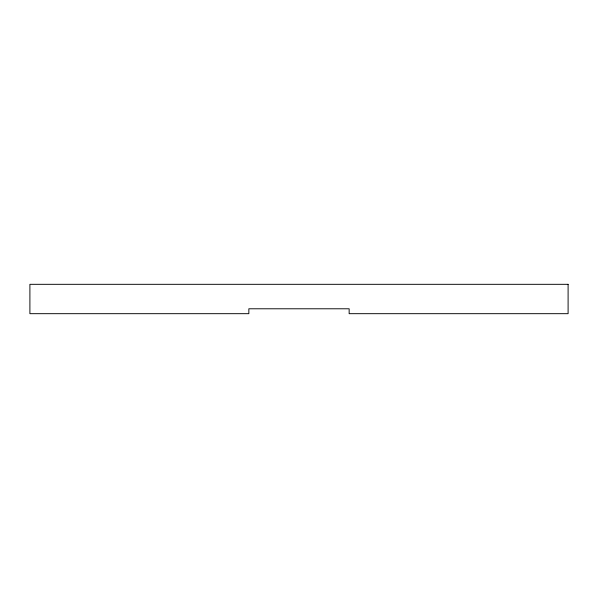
<?xml version="1.0" encoding="UTF-8"?>
<svg xmlns="http://www.w3.org/2000/svg" width="598" height="598" viewBox="0 0 598 598"><rect width="100%" height="100%" fill="white"/><g stroke="black" fill="none" stroke-linecap="round" stroke-linejoin="round"><path stroke-width="0.9" d="M568.1 284.319L29.9 284.319L29.9 313.681L248.85 313.681L248.85 308.785L349.15 308.785L349.15 313.681L568.1 313.681L568.1 284.319"/></g></svg>
